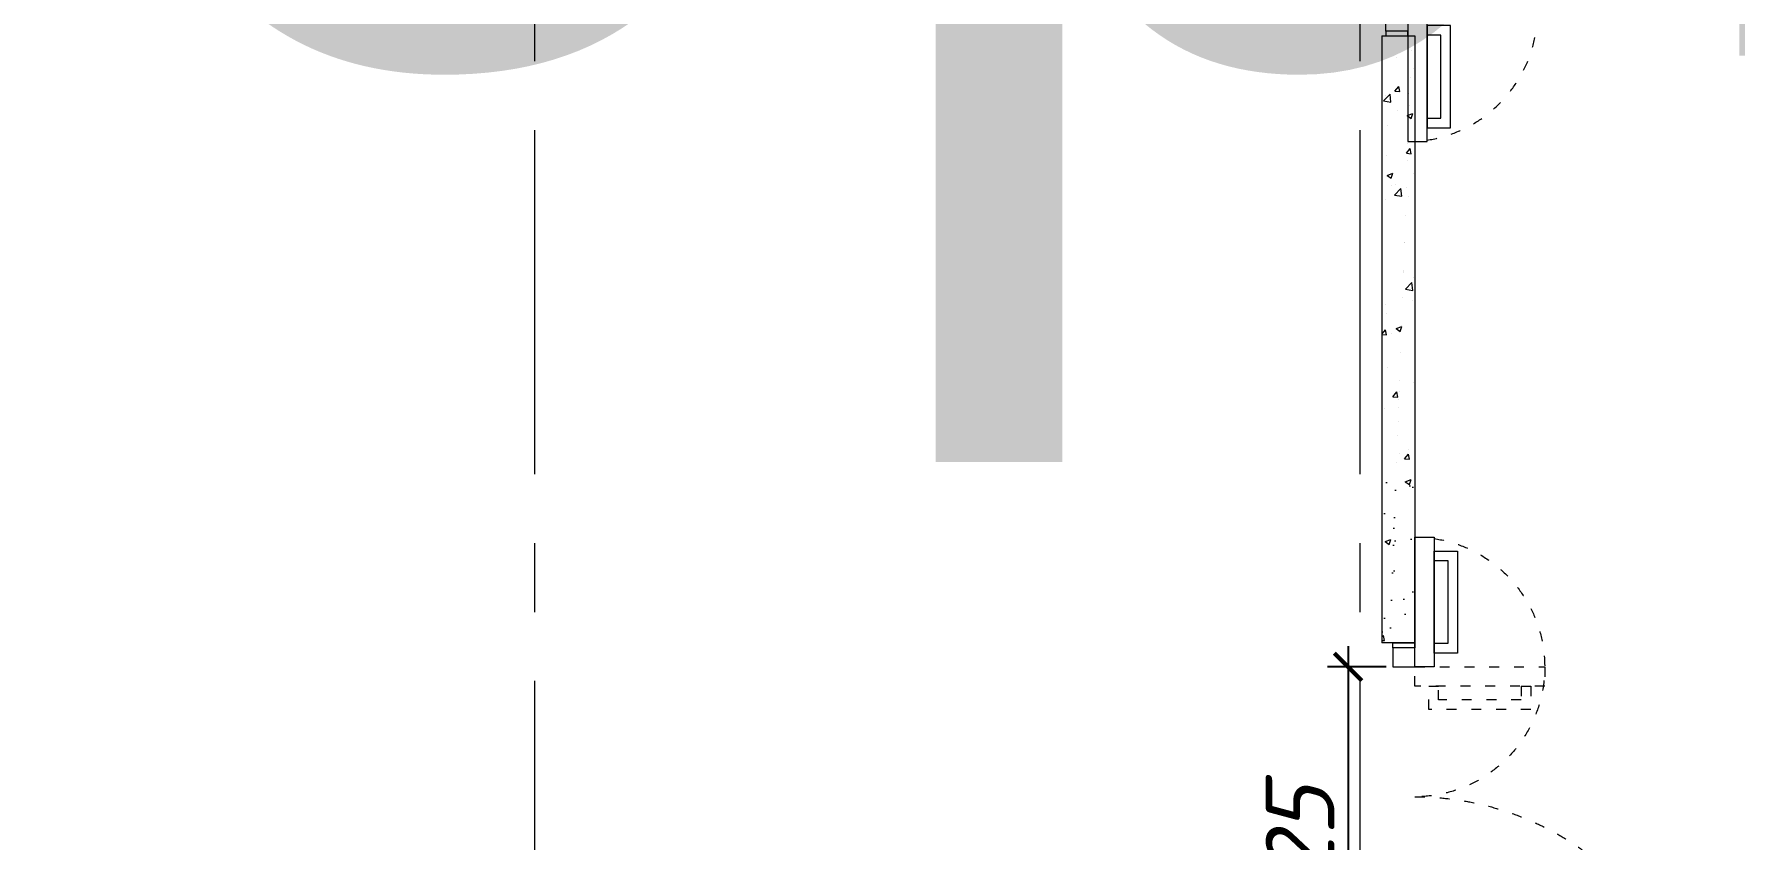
# Model space of a CAD drawing. Header units: millimetres. Extents: x 0 to 636307, y -180975 to 471719.
# Drawn here: x 567033 to 573215, y -69372 to -66446 of the extents above; entities that cross this region are included whole.
import ezdxf
from ezdxf import colors
from ezdxf.entities.mleader import LeaderData, LeaderLine
from ezdxf.enums import TextEntityAlignment as Align
from ezdxf.math import Vec2, Vec3

# ---------------------------------------------------------------- set-up
doc = ezdxf.new("R2018")
doc.units = ezdxf.units.MM
doc.linetypes.add('ACAD_ISO03W100', pattern=[30, 12, -18])
doc.linetypes.add('CENTER', pattern=[2, 1.25, -0.25, 0.25, -0.25])
for name, color, linetype, lineweight in [('_TEXT', 7, 'Continuous', 30), ('АР_Двери', 7, 'Continuous', 0), ('АР_Маркер экспликации', 239, 'Continuous', 13), ('АР_Номер помещения', 250, 'Continuous', 9), ('АР_Оси', 7, 'Continuous', 25), ('АР_Отметки', 7, 'Continuous', 5), ('АР_Перегородки газоблок', 165, 'Continuous', 30), ('АР_Перегородки газоблок_Штрих', 165, 'Continuous', 5)]:
    doc.layers.add(name, color=color, linetype=linetype, lineweight=lineweight)
doc.layers.add('АР_Названия помещений', color=124, linetype='Continuous', lineweight=5, plot=False)
doc.layers.add('АР_Помещения_площадь', color=19, linetype='Continuous', lineweight=9, plot=False)
doc.styles.add('ISOCPEUR', font='', dxfattribs={"height": 250})
doc.styles.get("Standard").update_dxf_attribs({"font": 'GOST.TTF'})
doc.styles.get('ISOCPEUR').set_extended_font_data('ISOCPEUR', italic=True)
doc.dimstyles.new('R_100', dxfattribs={"dimtxt": 250, "dimasz": 100, "dimexe": 75, "dimexo": 25, "dimgap": 50, "dimtad": 1, "dimdec": 0, "dimrnd": 5, "dimzin": 0, "dimdsep": 46, "dimtxsty": 'ISOCPEUR', "dimblk": 'ARCHTICK', "dimcen": 0, "dimdle": 75, "dimclrd": 256, "dimclre": 256, "dimclrt": 256, "dimadec": 0, "dimazin": 0, "dimtfac": 2, "dimtdec": 0, "dimtofl": 0, "dimtmove": 1, "dimatfit": 3, "dimfxl": 1, "dimtvp": 3, "dimtfill": 1, "dimtolj": 1, "dimtzin": 0, "dimarcsym": 0})

# ---------------------------------------------------------------- blocks, each defined once
blk = doc.blocks.new('_DotSmall')
at = {"color": 0, "linetype": 'ByBlock', "const_width": 0.5}
blk.add_lwpolyline([(-0.0625, 0, 1), (0.0625, 0, 1)], format="xyb", close=True, dxfattribs=at)
blk = doc.blocks.new('*U231')
at = {"color": 7, "style": 'ISOCPEUR', "width": 0.7, "flags": 1}
blk.add_attdef('КАТЕГОРИЯ', (-499.1655280450395, -2092.186355050572), '', height=250, dxfattribs=at)
at = {"layer": 'АР_Номер помещения', "color": 7, "style": 'ISOCPEUR', "width": 0.7}
blk.add_attdef('НОМЕР_ПОМЕЩЕНИЯ', text='', height=300, dxfattribs=at).set_placement((-13874.50037348172, 6637.551507674349), align=Align.MIDDLE_CENTER)
at = {"layer": 'АР_Помещения_площадь', "color": 7, "lineweight": 30, "width": 0.7, "flags": 104}
blk.add_attdef('ИМЯ_ПОМЕЩЕНИЯ', text='', height=100, dxfattribs=at).set_placement((157.6277002443094, 1217.141369806137), align=Align.MIDDLE_CENTER)
at = {"layer": 'АР_Помещения_площадь', "color": 7, "style": 'ISOCPEUR', "width": 0.7}
blk.add_attdef('ПЛОЩАДЬ_ПОМЕЩЕНИЯ', text='', height=200, dxfattribs=at).set_placement((-12654.58206475799, 407.6715906363952), align=Align.MIDDLE_RIGHT)
blk = doc.blocks.new('1700-2')
for points in [[(-69.85727215360396, 1984.285455692929), (-69.85727215360407, 1513.000000000007), (0, 1513.000000000015), (-1.13686837721616e-13, 1984.285455692936)], [(-154.714544303726, 1933.928183540925), (-154.7145443037361, 1563.000000000032), (-69.85727215360919, 1563.000000000007), (-69.85727215359896, 1933.928183540901)], [(-119.7145443037223, 1898.928183540915), (-119.7145443037397, 1598.000000000022), (-69.85727215361294, 1598.000000000021), (-69.8572721535952, 1898.928183540914)], [(-83.56597314830485, 6.919001093048649), (-803.9387843608264, -619.2915299744353), (-859.6101639327028, -555.2489337285394), (-139.2373527200224, 70.96159733900566)], [(-1.85526261020641e-10, -12.99999999993643), (-796.0031709905049, -704.9549997985299), (-841.8336651275239, -652.2330472559755), (-45.83049413704544, 39.72195254267901)], [(-109.9808084561596, -16.04306492156822), (-777.5239490530367, -596.329463959875), (-810.2332626101869, -558.7017030217278), (-142.6901220132528, 21.5846960165567)]]:
    blk.add_lwpolyline(points, close=True)
for points in [[(80, 1600.000000000015), (0, 1600.000000000015), (0, 1583.000000000015), (80, 1583.000000000015), (80, 1600.000000000015)], [(0, 1583.000000000015), (80, 1583.000000000015), (80, 1513.000000000015), (50, 1513.000000000015), (50, 1513.000000000015), (0, 1513.000000000015), (0, 1583.000000000015)], [(0, -83), (80, -83), (80, -13), (50, -13), (50, -13), (0, -13), (0, -83)], [(80, -100), (0, -100), (0, -83), (80, -83), (80, -100)]]:
    blk.add_lwpolyline(points)
at = {"linetype": 'ACAD_ISO03W100', "ltscale": 3}
for points in [[(-471.2854556929224, 1443.142727846411), (0, 1443.142727846411), (0, 1513.000000000015), (-471.2854556929224, 1513.000000000015)], [(0, -13), (-1054.714544307331, -12.99999999778794), (-1054.714544307331, 56.85727215581591), (1.600852783667506e-10, 56.85727215354564)]]:
    blk.add_lwpolyline(points, close=True, dxfattribs=at)
for points in [[(-385.9281835410744, 1443.142727846411), (-420.9281835410608, 1443.142727846411), (-420.928183541094, 1358.285455696284), (-50.00000000003325, 1358.285455696284), (-50.00000000000006, 1443.142727846411), (-85.00000000001363, 1443.142727846411)], [(-385.9281835410745, 1443.142727846411), (-385.9281835410804, 1393.285455696284), (-85.00000000001961, 1393.285455696284), (-85.0000000000137, 1443.142727846411)], [(-969.5033349099207, 56.85727215578422), (-1004.503334909845, 56.85727215586533), (-1004.503334909845, 141.7145443094692), (-49.9999999998207, 141.7145443071989), (-49.99999999998079, 56.85727215365327), (-84.99999999999099, 56.85727215373439)], [(-969.5033349099207, 56.85727215578905), (-969.5033349098445, 106.714544309391), (-84.99999999988664, 106.7145443072772), (-84.99999999999099, 56.85727215372955)]]:
    blk.add_lwpolyline(points, dxfattribs=at)
for centre, radius, start, end in [((0, 1513.000000000015), 471.2854556929224, 98.52419784529876, 269.999999999991), ((-2.398792275926098e-10, -13), 1054.714544307091, 89.99999999999099, 220.9999999998782)]:
    blk.add_arc(centre, radius, start, end, dxfattribs=at)
blk = doc.blocks.new('_ARCHTICK')
at = {"color": 0, "linetype": 'ByBlock', "const_width": 0.15}
blk.add_lwpolyline([(-0.5, -0.5), (0.5, 0.5)], dxfattribs=at)
blk = doc.blocks.new('*D252')
at = {"layer": '_TEXT', "lineweight": -2, "ltscale": 500, "transparency": 16777216}
for p, q in [((571809.0761999466, -68668.44406213622), (571809.0761999466, -70344.44406213622)), ((571946.8903395771, -68743.44406213622), (571734.0761999466, -68743.44406213622)), ((571946.8903395771, -70269.44406213622), (571734.0761999466, -70269.44406213622))]:
    blk.add_line(p, q, dxfattribs=at)
at = {"layer": 'Defpoints', "color": 0, "lineweight": 9, "ltscale": 500, "transparency": 16777216}
for p in [(571971.8903395771, -68743.44406213622), (571809.0761999466, -70269.44406213622), (571971.8903395771, -70269.44406213622)]:
    blk.add_point(p, dxfattribs=at)
at = {"layer": '_TEXT', "lineweight": -2, "ltscale": 500, "transparency": 16777216, "xscale": 100, "yscale": 100, "zscale": 100}
for p, rotation in [((571809.0761999466, -68743.44406213622), 90), ((571809.0761999466, -70269.44406213622), 270)]:
    blk.add_blockref('_ARCHTICK', p, dxfattribs=dict(at, rotation=rotation))
at = {"layer": '_TEXT', "lineweight": 9, "ltscale": 500, "transparency": 16777216, "insert": (571634.0761999466, -69506.44406213611), "char_height": 250, "attachment_point": 5, "rotation": 90, "style": 'ISOCPEUR', "bg_fill": 3, "box_fill_scale": 1.1, "bg_fill_color": 256, "bg_fill_true_color": 13158600, "bg_fill_transparency": 0}
blk.add_mtext('\\A1;1525', dxfattribs=at)

msp = doc.modelspace()

# ---------------------------------------------------------------- hatches: boundary and pattern name
at = {"layer": 'АР_Перегородки газоблок_Штрих', "lineweight": 9, "ltscale": 100}
h = msp.add_hatch(dxfattribs=at)
h.set_pattern_fill('AR-CONC', color=256, scale=30)
h.set_pattern_definition([(49.99999999999999, (637147.6494350928, -165157.1265204888), (215.178054780226, -18.82564049477853), [22.5, -247.5]), (355, (637147.6494350928, -165157.1265204888), (-41.6254000839, 225.6576401100035), [18, -198]), (100.45144446, (637165.5809393928, -165158.6953236887), (173.5526540181336, 206.8319972905888), [19.12205759999998, -210.3426335999999]), (46.18420000000001, (637147.6494350928, -165097.1265204888), (320.1723992014717, -49.65578423792296), [33.75, -371.25]), (96.63563549, (637174.3304585929, -165101.2645125887), (280.3985837022685, 292.2355802323651), [28.6831026, -315.5141279999999]), (351.1841639899999, (637147.6494350928, -165097.1265204888), (280.3985835164319, 292.2355800809971), [27, -297.0000003]), (21, (637177.6494350928, -165112.1265204888), (179.0721156355385, -120.7856671996016), [22.5, -247.5]), (326.0000000000001, (637177.6494350928, -165112.1265204888), (72.99459957647451, 217.5450135140559), [18, -198]), (71.45144474, (637192.5721112929, -165122.1919926887), (252.0667130189913, 96.75934584190615), [19.122057, -210.3426336]), (37.50000000000001, (637147.6494350928, -165157.1265204888), (3.647956595187201, 99.86815614939344), [0, -195.6, 0, -201, 0, -198.75]), (7.499999999999999, (637147.6494350928, -165157.1265204888), (78.92086123264458, 118.3235135647081), [0, -114.6, 0, -191.1, 0, -75.75]), (327.5, (637080.7494350928, -165157.1265204888), (160.1467308517227, -6.766461520313927), [0, -75, 0, -234, 0, -310.5]), (317.5, (637050.7494350928, -165157.1265204888), (174.9558508027159, 30.03149469969532), [0, -97.5, 0, -155.4, 0, -220.5])])
h.paths.add_polyline_path([(572052.1836250635, -66451.6255134578), (571932.1836250635, -66451.6255134578), (571931.8892987755, -68656.44406213622), (572051.8892987755, -68656.44406213622)])

# ---------------------------------------------------------------- linework, layer by layer
at = {"layer": 'АР_Оси', "linetype": 'CENTER', "lineweight": 9, "ltscale": 1000}
for p, q in [((568851.8903395771, -30793.97515603605), (568851.8903395771, -86526.32371972651)), ((571851.8903395771, -30793.9751560361), (571851.8903395771, -86526.32371972651))]:
    msp.add_line(p, q, dxfattribs=at)
at = {"layer": 'АР_Перегородки газоблок', "lineweight": 9, "ltscale": 100}
for points in [[(571931.8903395771, -66451.46495448086), (572051.8903395771, -66451.46495448086), (572051.8903395771, -68656.44406213622)], [(571931.8903395771, -66451.46495448086), (571931.8903395771, -68656.44406213622)], [(572051.8913803787, -68656.44406213622), (571931.8903395771, -68656.44406213622)]]:
    msp.add_lwpolyline(points, dxfattribs=at)

# ---------------------------------------------------------------- block references
at = {"layer": 'АР_Двери', "lineweight": 9, "ltscale": 100, "rotation": 180}
msp.add_blockref('1700-2', (572025.7753117873, -64851.6255134578), dxfattribs=at)
at = {"layer": 'АР_Двери', "lineweight": 9, "ltscale": 100, "xscale": -1}
msp.add_blockref('1700-2', (572051.8903395771, -70256.44406213622), dxfattribs=at)
at = {"layer": 'АР_Маркер экспликации', "lineweight": 9}
ref = msp.add_blockref('*U231', (571975.8500461682, -58284.72211896144), dxfattribs=at)
lines = msp.add_mtext('\\W0.8000;Кабинет материальной технологии тип 2', dxfattribs={"layer": 'АР_Названия помещений', "insert": (558141.5960480456, -53476.98118634043), "char_height": 4891.955515703914, "width": 926.9399707174232, "attachment_point": 1})
ref.add_attrib('ИМЯ_ПОМЕЩЕНИЯ', '', (558141.5960480456, -53476.98118634043), dxfattribs={"flags": 104}).embed_mtext(lines)

# ---------------------------------------------------------------- leaders
at = {"layer": 'АР_Отметки', "lineweight": 9}
ml = msp.add_multileader_mtext('Standard', dxfattribs=at)
ml.set_content('+2,410', color=256, style='ISOCPEUR')
ml.set_leader_properties(color=256, linetype='Continuous', lineweight=-1)
ml.set_arrow_properties(name='DOTSMALL')
ml.build(insert=Vec2(0, 0))
ml.multileader.update_dxf_attribs({"has_text_frame": 1, "text_left_attachment_type": 4, "text_right_attachment_type": 4, "dogleg_length": 100, "arrow_head_size": 180})
ctx = ml.context
ctx.base_point, ctx.char_height, ctx.arrow_head_size, ctx.landing_gap_size, ctx.plane_origin = Vec3(575901.9286666816, -83461.4277811114), 250, 180, 50, Vec3(573740.7162966131, -84052.6733545967)
ctx.left_attachment, ctx.right_attachment = 4, 4
notes = []
notes.append((ctx, [(0, (0, 0, 0), (0, 0), (1, 0), 1, [])]))
ctx.mtext.insert, ctx.mtext.width, ctx.mtext.line_spacing_style, ctx.mtext.flow_direction = Vec3(575951.9286666816, -83128.09444777806), 852.6970314602484, 2, 5
ml = msp.add_multileader_mtext('Standard', dxfattribs=at)
ml.set_content('+3,950', color=256, style='ISOCPEUR')
ml.set_leader_properties(color=256, linetype='Continuous', lineweight=-1)
ml.set_arrow_properties(name='DOTSMALL')
ml.build(insert=Vec2(0, 0))
ml.multileader.update_dxf_attribs({"has_text_frame": 1, "text_left_attachment_type": 4, "text_right_attachment_type": 4, "dogleg_length": 100, "arrow_head_size": 180})
ctx = ml.context
ctx.base_point, ctx.char_height, ctx.arrow_head_size, ctx.landing_gap_size, ctx.plane_origin = Vec3(574216.1494350928, -88967.133818324), 250, 180, 50, Vec3(574134.7559852436, -90234.69801045429)
ctx.left_attachment, ctx.right_attachment = 4, 4
notes.append((ctx, [(0, (0, 0, 0), (0, 0), (1, 0), 1, [])]))
ctx.mtext.insert, ctx.mtext.width, ctx.mtext.line_spacing_style, ctx.mtext.flow_direction = Vec3(574266.1494350928, -88633.80048499069), 852.6970314602484, 2, 5
ml = msp.add_multileader_mtext('Standard', dxfattribs=at)
ml.set_content('+2,410', color=256, style='ISOCPEUR')
ml.set_leader_properties(color=256, linetype='Continuous', lineweight=-1)
ml.set_arrow_properties(name='DOTSMALL')
ml.build(insert=Vec2(0, 0))
ml.multileader.update_dxf_attribs({"has_text_frame": 1, "text_left_attachment_type": 4, "text_right_attachment_type": 4, "dogleg_length": 100, "arrow_head_size": 180})
ctx = ml.context
ctx.base_point, ctx.char_height, ctx.arrow_head_size, ctx.landing_gap_size, ctx.plane_origin = Vec3(575901.9286666816, -83461.4277811114), 250, 180, 50, Vec3(573740.7162966131, -84052.6733545967)
ctx.left_attachment, ctx.right_attachment = 4, 4
notes.append((ctx, [(0, (0, 0, 0), (0, 0), (1, 0), 1, [])]))
ctx.mtext.insert, ctx.mtext.width, ctx.mtext.line_spacing_style, ctx.mtext.flow_direction = Vec3(575951.9286666816, -83128.09444777806), 852.6970314602484, 2, 5
ml = msp.add_multileader_mtext('Standard', dxfattribs=at)
ml.set_content('+3,950', color=256, style='ISOCPEUR')
ml.set_leader_properties(color=256, linetype='Continuous', lineweight=-1)
ml.set_arrow_properties(name='DOTSMALL')
ml.build(insert=Vec2(0, 0))
ml.multileader.update_dxf_attribs({"has_text_frame": 1, "text_left_attachment_type": 4, "text_right_attachment_type": 4, "dogleg_length": 100, "arrow_head_size": 180})
ctx = ml.context
ctx.base_point, ctx.char_height, ctx.arrow_head_size, ctx.landing_gap_size, ctx.plane_origin = Vec3(574216.1494350928, -88967.133818324), 250, 180, 50, Vec3(574134.7559852436, -90234.69801045429)
ctx.left_attachment, ctx.right_attachment = 4, 4
notes.append((ctx, [(0, (0, 0, 0), (0, 0), (1, 0), 1, [])]))
ctx.mtext.insert, ctx.mtext.width, ctx.mtext.line_spacing_style, ctx.mtext.flow_direction = Vec3(574266.1494350928, -88633.80048499069), 852.6970314602484, 2, 5
for ctx, leaders in notes:
    for number, flags, end, landing, length, lines in leaders:
        leader = LeaderData()
        leader.index, (leader.has_last_leader_line, leader.has_dogleg_vector, leader.attachment_direction) = number, flags
        leader.last_leader_point, leader.dogleg_vector, leader.dogleg_length = Vec3(end), Vec3(landing), length
        for number, points, colour, breaks in lines:
            line = LeaderLine()
            line.index, line.vertices, line.color, line.breaks = number, Vec3.list(points), colors.encode_raw_color(colour), breaks
            leader.lines.append(line)
        ctx.leaders.append(leader)

# ---------------------------------------------------------------- next in the draw order: dimensions: what is measured, and where the dimension line sits
at = {"layer": '_TEXT', "color": 1, "lineweight": 9, "ltscale": 500}
dim = msp.add_linear_dim(base=(571809.0761999466, -70269.44406213622), p1=(571971.8903395771, -68743.44406213622), p2=(571971.8903395771, -70269.44406213622), angle=90, dimstyle='R_100', override={"dimpost": '\\X', "dimfxl": 2.5, "dimarcsym": 2}, dxfattribs=at)
dim.commit()
dim.dimension.update_dxf_attribs({"geometry": '*D252', "text_midpoint": (571634.0761999466, -69506.44406213611)})

doc.saveas('drawing.dxf')
